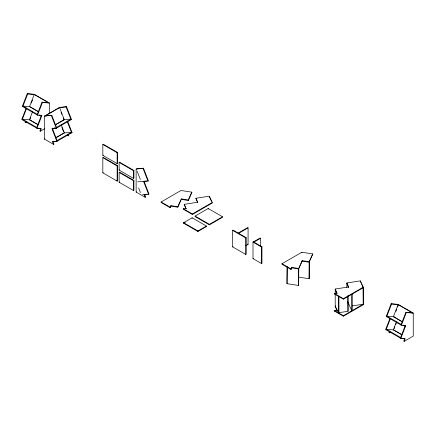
<?xml version="1.0" encoding="UTF-8"?>
<svg xmlns="http://www.w3.org/2000/svg" width="435" height="435" viewBox="0 0 435 435"><rect width="100%" height="100%" fill="white"/><g stroke="black" fill="none" stroke-linecap="round" stroke-linejoin="round"><path stroke-width="0.65" d="M38.932 115.068L41.755 115.319M147.139 194.244L142.642 194.57M26.22 107.983L21.75 119.5L36.942 128.271L41.88 115.547L37.519 115.155L22.326 106.385L27.264 93.656L34.175 94.275L49.367 103.046L49.367 113.861M22.767 106.64L27.704 93.916L34.615 94.531M22.196 119.755L26.66 108.239M31.315 103.041L32.494 100.001M25.507 121.447L25.105 122.485L25.551 122.741L26.682 122.088M25.551 122.741L25.953 121.702M32.505 111.849L29.417 119.81L38.003 124.763M30.037 119.228L30.749 117.396M37.073 114.9L42.01 102.176L48.927 102.79M37.519 115.155L42.456 102.432L49.367 103.046M36.502 128.015L41.439 115.291M40.863 128.401L39.857 131L40.297 131.256L44.832 128.64M40.297 131.256L41.309 128.662L36.942 128.271M389.863 318.676L385.633 329.583L400.825 338.354L405.763 325.63L401.402 325.239L386.204 316.468L391.141 303.744L398.058 304.359L413.25 313.135L413.25 336.108L404.18 341.344L403.74 341.083L404.746 338.49M386.65 316.724L391.587 304L398.498 304.614L397.557 307.045M386.073 329.839L390.309 318.931M395.904 311.302L396.611 309.481M389.591 331.013L388.988 332.568L389.428 332.824L390.565 332.171M389.428 332.824L389.836 331.785M396.388 321.933L393.3 329.893L401.886 334.847M394.159 328.702L394.871 326.864M395.823 324.418L396.535 322.58M400.956 324.983L405.893 312.259L412.804 312.879M401.402 325.239L406.339 312.515L413.25 313.135M404.18 341.344L405.192 338.745L400.825 338.354M170.177 207.729L170.911 205.624L177.795 206.69L181.411 198.904L188.29 199.969L191.906 192.178L181.003 190.492L161.108 201.981L161.108 202.492L170.177 207.729L170.911 205.624M170.911 206.136L177.795 207.201L181.411 198.904M181.411 199.415L188.29 200.481L191.906 192.178M291.037 269.477L291.776 267.378L298.66 268.444L302.271 260.652L309.154 261.718L312.77 253.931L301.863 252.246L281.967 263.73L281.967 264.241L291.037 269.477L291.776 267.378M287.008 283.674L287.171 266.802L287.008 283.674L298.633 285.469L298.791 268.602M298.53 277.106L309.154 278.753L309.318 261.881M53.516 144.36L52.51 141.767L52.956 141.511L53.962 144.105L53.516 144.36L44.452 139.124L44.452 116.15L59.644 107.38L66.555 106.765L71.492 119.489L56.3 128.26L51.934 128.651L56.871 141.375L72.069 132.604L67.599 121.088M45.278 115.862L59.584 107.603L64.298 119.755L55.142 125.041M44.452 116.15L51.803 115.28L56.74 128.004L52.733 128.363M59.198 107.635L66.555 106.765M55.332 124.747L63.918 119.788L63.211 117.967M52.678 129.005L54.397 128.01M52.488 129.298L54.777 127.977M56.523 127.433L70.829 119.174L63.472 119.832M44.452 139.124L44.892 138.868M56.006 137.574L64.016 132.947L71.383 132.289L57.077 140.548M55.816 137.868L64.402 132.914L61.313 124.954M67.137 135.193L68.268 135.845L68.714 135.589L68.311 134.551M102.829 144.463L103.274 144.208L117.581 152.467L117.581 163.359L117.135 163.614L102.829 155.349L102.829 144.463L117.135 152.723L117.581 152.467M102.829 155.349L103.274 155.094M102.829 157.677L103.274 157.421L117.581 165.686L117.581 180.835L117.135 181.09L102.829 172.831L102.829 157.677L117.135 165.942L117.581 165.686M119.152 162.424L119.598 162.168L133.904 170.428L133.904 178.111L133.458 178.366L119.152 170.107L119.152 162.424L133.458 170.689L133.904 170.428M102.829 172.831L103.274 172.575M119.152 170.107L119.598 169.846M119.152 172.429L119.598 172.173L133.904 180.438L133.904 190.258L133.458 190.519L119.152 182.254L119.152 172.429L133.458 180.694L133.904 180.438M145.203 197.294L144.197 194.701L144.637 194.445L145.649 197.039L145.203 197.294L136.133 192.063L136.133 169.09L136.579 168.834L143.49 168.214L148.427 180.938L143.621 181.585L148.558 194.309L149.004 194.053L144.067 181.33L143.621 181.585M119.152 182.254L119.598 181.999M136.133 169.09L143.49 168.214M136.133 192.063L136.579 191.808M212.275 202.482L212.275 202.993L192.379 214.477L183.314 209.24L183.314 208.729L192.379 213.966L212.275 202.482L209.355 196.185L195.864 198.273L197.708 202.759M183.608 222.709L192.118 217.794L206.424 226.053L206.424 226.57L197.92 231.48L183.608 223.22L183.608 222.709L197.92 230.969L206.424 226.053M195.087 216.081L208.213 208.501L222.519 216.766L222.519 217.277L209.398 224.851L195.087 216.592L195.087 216.081L209.398 224.34L222.519 216.766M183.608 223.22L185.31 222.236M232.616 230.349L233.057 230.093L246.183 237.673L246.183 254.192L245.737 254.448L232.616 246.873L232.616 230.349L245.737 237.929L246.183 237.673M238.201 233.062L247.629 227.619L248.075 227.875L248.075 244.394L245.857 245.677M238.641 233.318L248.075 227.875M232.616 246.873L233.057 246.618M253.447 241.865L261.957 246.775L261.957 263.3L261.511 263.556L253.001 258.646L253.001 242.121L260.097 238.027L260.538 238.282L260.538 246.21M253.888 242.121L260.538 238.282M253.001 242.121L261.511 247.036L261.957 246.775M253.001 258.646L253.447 258.385M361.664 284.256L363.258 287.687L343.362 299.177L334.292 293.94L334.292 293.429L343.362 298.666L363.258 287.176L360.338 280.879L346.847 282.967L346.847 287.448M363.258 287.176L363.258 304.723L343.362 316.207L334.292 310.971L334.292 310.459L343.362 315.696L363.258 304.212L363.094 287.339M184.222 204.33L186.066 208.816L184.222 204.33L197.708 202.242L195.864 198.273M183.314 208.729L186.066 208.305M334.292 310.459L337.049 310.035L337.049 310.546L335.2 306.572L335.2 289.03L348.691 286.942L348.691 287.453L346.847 283.479M335.815 289.465L335.211 289.558L337.049 293.516L335.2 289.03M334.292 293.429L337.049 293M335.815 305.984L335.211 306.077L338.327 312.787L348.016 311.291L348.016 296.088M352.306 305.903L363.258 304.212M334.292 310.971L335.396 310.802M347.695 301.83L351.649 310.351L352.258 310.258L352.258 293.739M44.892 115.895L51.803 115.28M70.818 132.713L72.069 132.604M70.378 132.969L71.623 132.86L67.159 121.343M53.951 141.418L56.691 141.174M52.51 141.767L56.871 141.375M137.705 181.846L146.486 181.058M144.067 181.33L145.937 181.161M144.197 194.701L148.558 194.309M22.326 106.385L23.572 106.493M37.747 128.124L40.537 128.374M394.224 316.81L386.873 316.153L401.179 324.412M386.204 316.468L387.454 316.582M402.826 325.195L405.637 325.402M404.419 338.457L400.385 338.098L405.322 325.375L405.763 325.63M301.852 261.098L309.154 262.229L312.77 253.931M291.526 267.851L298.66 268.955L302.271 260.652M48.541 102.758L34.234 94.498L29.52 106.651L38.677 111.936M412.423 312.841L398.117 304.582L393.398 316.734L402.554 322.025M27.264 93.656L27.704 93.916M42.01 102.176L42.456 102.432M391.141 303.744L391.587 304M405.893 312.259L406.339 312.515M37.916 111.311L29.901 106.684L22.99 106.069L37.296 114.329M393.784 316.772L402.37 321.726M39.993 115.237L41.711 116.227M403.876 325.32L405.018 325.984M39.612 115.204L41.325 116.194M403.49 325.288L405.208 326.277M67.577 134.937L68.714 135.589M281.967 263.73L291.037 268.966M247.629 244.138L248.075 244.394M37.812 124.47L29.803 119.842L22.43 119.185L36.741 127.444M401.695 334.553L393.68 329.926L386.313 329.268L400.624 337.527M161.108 201.981L170.177 207.212M116.439 180.177L117.581 180.835M137.15 171.308L140.375 179.459M361.132 283.109L360.338 280.879M346.847 282.967L348.691 286.942M347.902 302.782L348.691 304.489L348.691 303.973M348.016 311.291L347.853 295.74M209.355 196.696L211.481 201.274M143.05 168.47L147.987 181.194M138.607 187.893L140.44 192.618M66.115 107.021L71.052 119.745M61.085 112.496L61.792 114.323M67.865 134.806L68.268 135.845M61.879 127.439L63.543 131.723M51.363 115.536L56.3 128.26M52.379 128.396L57.317 141.119M351.649 294.49L351.649 310.351M343.362 298.666L343.362 299.177M343.362 315.696L343.362 316.207M338.93 312.694L338.93 296.175L338.327 296.268L338.327 312.787M309.154 261.718L309.154 278.753M301.863 252.246L301.863 252.757M298.66 268.444L298.633 285.469M261.511 247.036L261.511 263.556M245.737 237.929L245.737 254.448M209.398 224.34L209.398 224.851M208.213 208.501L208.213 209.017M197.92 230.969L197.92 231.48M192.379 213.966L192.379 214.477M192.118 217.794L192.118 218.305M188.29 199.969L188.29 200.481M177.795 206.69L177.795 207.201M133.458 170.689L133.458 178.366M133.458 180.694L133.458 190.519M117.135 152.723L117.135 163.614M117.135 165.942L117.135 181.09"/></g></svg>
